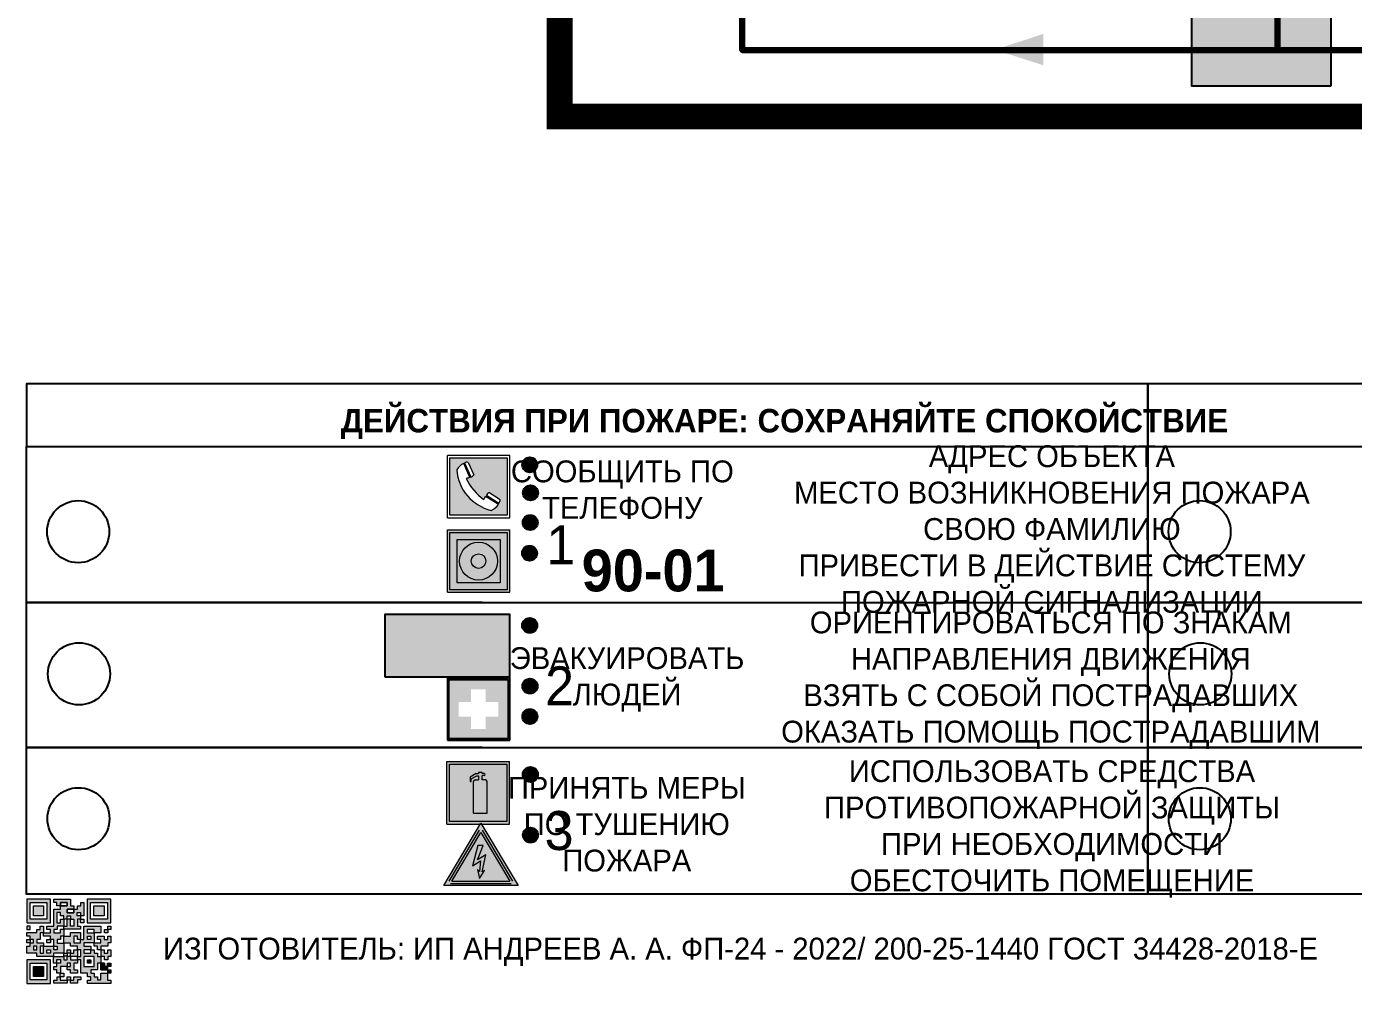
# Model space of a CAD drawing. Header units: millimetres. Extents: x 13810 to 67229, y 12374 to 21950.
# Drawn here: x 17926.9 to 18097.1, y 14560.7 to 14683.4 of the extents above; entities that cross this region are included whole.
import ezdxf

# ---------------------------------------------------------------- set-up
doc = ezdxf.new("R2010")
doc.units = ezdxf.units.MM
doc.layers.add('План_Штампы', color=7, linetype='Continuous')
doc.styles.add('обычный', font='arial.ttf')

# ---------------------------------------------------------------- blocks, each defined once
blk = doc.blocks.new('A$C3E6D3DDE')
at = {"lineweight": 5}
h = blk.add_hatch(color=40, dxfattribs=at)
h.paths.add_polyline_path([(24.1, 1.45), (16.46, -11.35), (31.74, -11.35)])
h.paths.add_polyline_path([(24.09, -0.46), (30.03, -10.41), (18.14, -10.41)], flags=16)
h.paths.add_polyline_path([(24.54, -3.08), (23.41, -6.02), (25.13, -5.01), (24.33, -8.5), (24.82, -8.27), (23.79, -9.86), (23.4, -8.04), (23.8, -8.43), (24.04, -6.29), (22.39, -7.25), (23.44, -3.08)], flags=0)
h = blk.add_hatch(color=256, dxfattribs=at)
h.paths.add_polyline_path([(24.37, 0.03, 0.567511), (23.82, 0.03), (17.59, -10.4, 0.582454), (17.86, -10.88), (30.32, -10.88, 0.582149), (30.6, -10.4)])
h.paths.add_polyline_path([(24.09, -0.46), (18.14, -10.41), (30.03, -10.41)], flags=16)
h.paths.add_polyline_path([(24.54, -3.08), (23.41, -6.02), (25.13, -5.01), (24.33, -8.5), (24.82, -8.27), (23.79, -9.86), (23.4, -8.04), (23.8, -8.43), (24.04, -6.29), (22.39, -7.25), (23.44, -3.08)], flags=0)
h = blk.add_hatch(color=40, dxfattribs=at)
h.paths.add_polyline_path([(24.09, -0.46), (18.14, -10.41), (30.03, -10.41)])
h.paths.add_polyline_path([(24.82, -8.27), (23.79, -9.86), (23.4, -8.04), (23.8, -8.43), (24.04, -6.29), (22.39, -7.25), (23.44, -3.08), (24.54, -3.08), (23.41, -6.02), (25.13, -5.01), (24.33, -8.5)], flags=16)
at = {"color": 40, "lineweight": 5}
for p, q in [((16.46, -11.35), (24.1, 1.45)), ((24.1, 1.45), (31.74, -11.35))]:
    blk.add_line(p, q, dxfattribs=at)
at = {"lineweight": 5}
for p, q in [((17.59, -10.4), (23.82, 0.03)), ((24.37, 0.03), (30.6, -10.4)), ((18.14, -10.41), (24.09, -0.46)), ((24.09, -0.46), (30.03, -10.41)), ((23.44, -3.08), (22.39, -7.25)), ((23.41, -6.02), (24.54, -3.08)), ((25.13, -5.01), (23.41, -6.02)), ((24.54, -3.08), (23.44, -3.08)), ((24.33, -8.5), (25.13, -5.01)), ((22.39, -7.25), (24.04, -6.29)), ((23.8, -8.43), (23.4, -8.04)), ((23.4, -8.04), (23.79, -9.86)), ((24.04, -6.29), (23.8, -8.43)), ((17.86, -10.88), (30.32, -10.88)), ((18.14, -10.41), (30.03, -10.41)), ((23.79, -9.86), (24.82, -8.27)), ((24.82, -8.27), (24.33, -8.5))]:
    blk.add_line(p, q, dxfattribs=at)
at = {"color": 50, "lineweight": 5}
blk.add_line((31.74, -11.35), (16.46, -11.35), dxfattribs=at)
blk = doc.blocks.new('A$C456E1F9C')
at = {"lineweight": 5}
h = blk.add_hatch(color=242, dxfattribs=at)
h.paths.add_polyline_path([(0.51, -1.47), (0.51, -13.26), (12.29, -13.26), (12.29, -1.47)])
h.paths.add_polyline_path([(5.42, -4.95, -0.254479), (4.78, -5.4), (3.52, -2.53, -0.209735), (4.23, -2.4)], flags=16)
h.paths.add_polyline_path([(8.53, -8.6), (10.87, -10.17), (10.54, -10.76), (8.03, -9.13, -0.192251)], flags=16)
h.paths.add_polyline_path([(4.61, -5.49, 0.005518), (3.87, -5.72, 0.128647), (7.49, -10.01, 0.00809), (7.83, -9.33), (10.47, -10.97, -0.16736), (8.99, -12.25, -0.327862), (1.95, -3.95, -0.166952), (3.36, -2.62)], flags=16)
at = {"color": 242, "lineweight": 5}
for p, q in [((0, -13.77), (0, -0.97)), ((12.8, -0.97), (0, -0.97)), ((4.61, -5.49), (3.36, -2.62)), ((3.52, -2.53), (4.78, -5.4)), ((4.23, -2.4), (5.42, -4.95)), ((12.8, -13.77), (12.8, -0.97)), ((7.83, -9.33), (10.47, -10.97)), ((8.03, -9.13), (10.54, -10.76)), ((10.81, -10.12), (8.53, -8.6)), ((10.54, -10.76), (10.8, -10.3)), ((10.8, -10.3), (10.81, -10.12)), ((0, -13.77), (12.8, -13.77))]:
    blk.add_line(p, q, dxfattribs=at)
blk.add_lwpolyline([(0.51, -1.47), (12.29, -1.47), (12.29, -13.26), (0.51, -13.26)], close=True, dxfattribs=at)
for centre, radius, start, end in [((4.59, -5.34), 2.99, 114.2845, 152.1974), ((4.02, -3.27), 0.891, 76.3284, 123.7092), ((11.12, -3.31), 9.19, 183.9915, 256.6009), ((4.68, -4.59), 0.824, 276.9621, 334.0723), ((14.98, -39.1), 35.17, 107.1487, 108.4135), ((13.86, -0.94), 11.08, 205.5536, 234.8762), ((-13.31, 0.8), 23.44, 332.5487, 334.4027), ((8.94, -9.5), 0.989, 114.4092, 157.9388), ((7.87, -9.46), 3, 291.9291, 329.9329)]:
    blk.add_arc(centre, radius, start, end, dxfattribs=at)
blk = doc.blocks.new('A$C54414219')
at = {"true_color": 0xffffff}
h = blk.add_hatch(color=7, dxfattribs=at)
h.paths.add_polyline_path([(2.39, -9.45), (2.39, -18.3), (11.23, -18.3), (11.23, -9.45)], flags=0)
h.paths.add_polyline_path([(10.71, -13.87, -1), (2.92, -13.87, -1)], flags=0)
h.paths.add_polyline_path([(8.3, -13.87, -1), (5.33, -13.87, -1)], flags=0)
h.paths.add_polyline_path([(0.41, -7.47), (0.41, -20.27), (13.21, -20.27), (13.21, -7.47)])
h.paths.add_polyline_path([(0.92, -19.77), (12.71, -19.77), (12.71, -7.98), (0.92, -7.98)], flags=16)
h.paths.add_polyline_path([(11.23, -9.45), (11.23, -18.3), (2.39, -18.3), (2.39, -9.45)], flags=0)
at = {"lineweight": 5}
h = blk.add_hatch(color=242, dxfattribs=at)
h.paths.add_polyline_path([(12.71, -7.98), (0.92, -7.98), (0.92, -19.77), (12.71, -19.77)])
h.paths.add_polyline_path([(11.23, -18.3), (2.39, -18.3), (2.39, -9.45), (11.23, -9.45)], flags=16)
h.paths.add_polyline_path([(10.71, -13.87, -1), (2.92, -13.87, -1)], flags=0)
h.paths.add_polyline_path([(8.3, -13.87, -1), (5.33, -13.87, -1)], flags=0)
at = {"true_color": 0xffffff}
h = blk.add_hatch(color=7, dxfattribs=at)
h.paths.add_polyline_path([(2.39, -9.45), (2.39, -18.3), (11.23, -18.3), (11.23, -9.45)])
h.paths.add_polyline_path([(10.71, -13.87, -1), (2.92, -13.87, -1)], flags=16)
h.paths.add_polyline_path([(8.3, -13.87, -1), (5.33, -13.87, -1)], flags=0)
at = {"lineweight": 5}
h = blk.add_hatch(color=242, dxfattribs=at)
h.paths.add_polyline_path([(2.92, -13.87, 1), (10.71, -13.87, 1)])
h.paths.add_polyline_path([(8.3, -13.87, -1), (5.33, -13.87, -1)], flags=16)
at = {"color": 242, "lineweight": 5}
for p, q in [((0.41, -20.27), (0.41, -7.47)), ((0.41, -7.47), (13.21, -7.47)), ((0.41, -7.47), (13.21, -7.47)), ((13.21, -20.27), (13.21, -7.47)), ((0.41, -20.27), (13.21, -20.27))]:
    blk.add_line(p, q, dxfattribs=at)
for points in [[(0.92, -7.98), (12.71, -7.98), (12.71, -19.77), (0.92, -19.77)], [(2.39, -9.45), (11.23, -9.45), (11.23, -18.3), (2.39, -18.3)]]:
    blk.add_lwpolyline(points, close=True, dxfattribs=at)
for radius in [3.89, 1.49]:
    blk.add_circle((6.81, -13.87), radius, dxfattribs=at)
blk = doc.blocks.new('A$C32E8229D')
at = {"true_color": 0xffffff}
blk.add_hatch(color=7, dxfattribs=at).paths.add_polyline_path([(0, 0), (0, -8), (16, -8), (16, 0)])
h = blk.add_hatch(color=126)
h.paths.add_polyline_path([(0.2, -0.2), (15.8, -0.2), (15.8, -7.8), (0.2, -7.8)])
h.paths.add_polyline_path([(13.49, -2.05), (12.08, -2.05), (11.37, -2.63, 0.162397), (11.29, -2.84), (11.29, -3.63), (10.35, -3.63), (10.35, -4.05), (11.68, -4.05), (11.68, -3.48), (12.26, -4.28), (11.29, -5.1), (11.29, -6.78), (11.85, -6.78), (11.85, -5.44), (12.8, -4.64), (12.8, -5.94), (14.46, -5.94), (14.46, -5.39), (13.45, -5.39), (13.45, -3.97), (12.46, -2.59), (13.15, -2.59), (13.69, -3.34), (14.18, -3)], flags=16)
h.paths.add_polyline_path([(10.74, -1.82, 1), (11.8, -1.82, 1)], flags=16)
h.paths.add_polyline_path([(9.39, -3.59), (5.99, -3.59), (6.56, -3.03), (5.91, -3.03), (5.1, -3.83), (5.91, -4.64), (6.56, -4.64), (5.99, -4.09), (9.39, -4.09)], flags=16)
h.paths.add_polyline_path([(4.29, -1.08), (1.72, -1.08), (1.72, -6.6), (4.29, -6.6)], flags=16)
at = {"color": 126}
blk.add_lwpolyline([(16, -8), (0, -8), (0, 0), (16, 0)], close=True, dxfattribs=at)
blk = doc.blocks.new('A$C18900ED3')
h = blk.add_hatch(color=126)
h.paths.add_polyline_path([(-0.18, -0.18), (-7.02, -0.18), (-7.02, -7.02), (-0.18, -7.02)])
h.paths.add_polyline_path([(-5.89, -4.46), (-5.89, -2.77), (-4.46, -2.77), (-4.46, -1.31), (-2.77, -1.31), (-2.77, -2.77), (-1.33, -2.77), (-1.33, -4.46), (-2.77, -4.46), (-2.77, -5.89), (-4.46, -5.89), (-4.46, -4.46)], flags=16)
at = {"color": 126}
for p, q in [((-7.2, 0), (-7.2, -7.2)), ((0, 0), (-7.2, 0)), ((0, -7.2), (0, 0)), ((-7.02, -7.02), (-7.02, -0.18)), ((-7.02, -0.18), (-0.18, -0.18)), ((-0.18, -0.18), (-0.18, -7.02)), ((-7.2, -7.2), (0, -7.2)), ((-0.18, -7.02), (-7.02, -7.02))]:
    blk.add_line(p, q, dxfattribs=at)
blk = doc.blocks.new('A$C3AD82952')
at = {"true_color": 0xf5f5ff}
h = blk.add_hatch(color=7, dxfattribs=at)
h.dxf.hatch_style = 1
h.paths.add_polyline_path([(8.21, 8.73, 0.414214), (7.89, 9.05), (7.22, 9.05), (7.22, 9.92), (7.59, 9.92, 1), (7.57, 10.36), (7.22, 10.36), (7.22, 10.6), (6.43, 10.6), (6.43, 10.36), (6.01, 10.36), (4.74, 9.59), (4.74, 8.69), (4.98, 8.73), (4.98, 9.26), (6.12, 9.91), (6.43, 9.91), (6.43, 9.05), (5.76, 9.05, 0.414214), (5.44, 8.73), (5.44, 2.2), (8.21, 2.2)], flags=0)
h.paths.add_polyline_path([(12.8, 12.8), (0, 12.8), (0, 0), (12.8, 0)])
h.paths.add_polyline_path([(0.51, 12.29), (12.29, 12.29), (12.29, 0.51), (0.51, 0.51)], flags=16)
h.paths.add_polyline_path([(4.74, 9.59), (6.01, 10.36), (6.43, 10.36), (6.43, 10.6), (7.22, 10.6), (7.22, 10.36), (7.59, 10.36, -0.94586), (7.59, 9.92), (7.22, 9.92), (7.22, 9.05), (7.89, 9.05, -0.414214), (8.21, 8.73), (8.21, 2.2), (5.44, 2.2), (5.44, 8.73, -0.414214), (5.76, 9.05), (6.43, 9.05), (6.43, 9.91), (6.12, 9.91), (4.98, 9.26), (4.98, 8.73), (4.74, 8.69)], flags=0)
h = blk.add_hatch(color=242)
h.dxf.hatch_style = 1
h.paths.add_polyline_path([(12.29, 12.29), (0.51, 12.29), (0.51, 0.51), (12.29, 0.51)])
h.paths.add_polyline_path([(4.74, 8.69), (4.74, 9.59), (6.01, 10.36), (6.43, 10.36), (6.43, 10.6), (7.22, 10.6), (7.22, 10.36), (7.59, 10.36, -0.94586), (7.59, 9.92), (7.22, 9.92), (7.22, 9.05), (7.89, 9.05, -0.414214), (8.21, 8.73), (8.21, 2.2), (5.44, 2.2), (5.44, 8.73, -0.414214), (5.76, 9.05), (6.43, 9.05), (6.43, 9.91), (6.12, 9.91), (4.98, 9.26), (4.98, 8.73)], flags=16)
h = blk.add_hatch(color=7, dxfattribs=at)
h.dxf.hatch_style = 1
h.paths.add_polyline_path([(8.21, 8.73, 0.414214), (7.89, 9.05), (7.22, 9.05), (7.22, 9.92), (7.59, 9.92, 1), (7.57, 10.36), (7.22, 10.36), (7.22, 10.6), (6.43, 10.6), (6.43, 10.36), (6.01, 10.36), (4.74, 9.59), (4.74, 8.69), (4.98, 8.73), (4.98, 9.26), (6.12, 9.91), (6.43, 9.91), (6.43, 9.05), (5.76, 9.05, 0.414214), (5.44, 8.73), (5.44, 2.2), (8.21, 2.2)])
at = {"color": 242, "lineweight": 5}
for p, q in [((0, 0), (0, 12.8)), ((0, 12.8), (12.8, 12.8)), ((12.8, 0), (12.8, 12.8)), ((6.01, 10.36), (4.74, 9.59)), ((4.74, 9.59), (4.74, 8.69)), ((4.74, 8.69), (4.98, 8.73)), ((4.98, 9.26), (6.12, 9.91)), ((4.98, 8.73), (4.98, 9.26)), ((5.44, 2.2), (5.44, 8.73)), ((5.76, 9.05), (6.43, 9.05)), ((6.01, 10.36), (6.43, 10.36)), ((6.12, 9.91), (6.43, 9.91)), ((7.22, 10.6), (6.43, 10.6)), ((6.43, 10.6), (6.43, 10.36)), ((6.43, 9.91), (6.43, 9.05)), ((7.22, 10.36), (7.22, 10.6)), ((7.59, 10.36), (7.22, 10.36)), ((7.22, 9.05), (7.22, 9.92)), ((7.59, 9.92), (7.22, 9.92)), ((7.89, 9.05), (7.22, 9.05)), ((8.21, 2.2), (8.21, 8.73)), ((0, 0), (12.8, 0)), ((5.44, 2.2), (8.21, 2.2))]:
    blk.add_line(p, q, dxfattribs=at)
blk.add_lwpolyline([(0.51, 12.29), (12.29, 12.29), (12.29, 0.51), (0.51, 0.51)], close=True, dxfattribs=at)
for centre, radius, start, end in [((5.76, 8.73), 0.32, 90, 180), ((7.58, 10.14), 0.223, 273.1875, 86.8125), ((7.89, 8.73), 0.32, 0, 90)]:
    blk.add_arc(centre, radius, start, end, dxfattribs=at)
blk = doc.blocks.new('QR')
at = {"lineweight": 0}
h = blk.add_hatch(color=256, dxfattribs=at)
h.dxf.hatch_style = 1
h.paths.add_polyline_path([(9241.16, 2687.38), (9242.01, 2687.38), (9242.01, 2687.83), (9241.59, 2687.83), (9241.59, 2688.68), (9239.45, 2688.68), (9239.45, 2688.25), (9239.86, 2688.25), (9239.86, 2687.83), (9240.29, 2687.83), (9240.29, 2688.25), (9241.16, 2688.25), (9241.16, 2687.83), (9240.29, 2687.83), (9240.29, 2687.38), (9239.45, 2687.38), (9239.45, 2685.22), (9238.57, 2685.22), (9238.57, 2684.8), (9239.02, 2684.8), (9239.02, 2684.37), (9238.13, 2684.37), (9238.13, 2683.92), (9239.02, 2683.92), (9239.02, 2683.5), (9239.44, 2683.5), (9239.44, 2682.64), (9239.87, 2682.64), (9239.87, 2682.18), (9239.44, 2682.18), (9239.44, 2682.64), (9238.13, 2682.64), (9238.13, 2681.76), (9237.71, 2681.76), (9237.71, 2682.64), (9238.13, 2682.64), (9238.13, 2683.07), (9237.27, 2683.07), (9237.27, 2683.51), (9237.71, 2683.51), (9237.71, 2684.37), (9238.13, 2684.37), (9238.13, 2685.22), (9237.71, 2685.22), (9237.71, 2684.8), (9237.28, 2684.8), (9237.28, 2684.38), (9235.98, 2684.38), (9235.98, 2683.92), (9236.4, 2683.92), (9236.4, 2683.49), (9236.84, 2683.49), (9236.84, 2683.07), (9236.4, 2683.07), (9236.4, 2682.64), (9235.98, 2682.64), (9235.98, 2681.76), (9237.29, 2681.76), (9237.29, 2681.33), (9239.43, 2681.33), (9239.43, 2681.76), (9240.74, 2681.76), (9240.74, 2683.05), (9239.87, 2683.05), (9239.87, 2683.5), (9240.29, 2683.5), (9240.29, 2683.91), (9240.74, 2683.91), (9240.74, 2684.81), (9240.29, 2684.81), (9240.29, 2684.79), (9240.29, 2684.37), (9239.45, 2684.37), (9239.45, 2684.8), (9239.87, 2684.8), (9239.87, 2685.21), (9240.74, 2685.21), (9240.74, 2686.1), (9240.29, 2686.1), (9240.29, 2685.64), (9239.86, 2685.64), (9239.86, 2686.95), (9240.29, 2686.95), (9240.29, 2686.52), (9240.74, 2686.52), (9240.74, 2686.1), (9241.16, 2686.1), (9241.16, 2686.53), (9241.59, 2686.53), (9241.59, 2686.1), (9242.02, 2686.1), (9242.02, 2685.21), (9241.59, 2685.21), (9241.59, 2686.1), (9241.16, 2686.1), (9241.16, 2685.21), (9240.74, 2685.21), (9240.74, 2684.81), (9242.89, 2684.81), (9242.89, 2685.22), (9242.47, 2685.22), (9242.47, 2686.11), (9242.89, 2686.11), (9242.89, 2686.52), (9242.46, 2686.52), (9242.46, 2686.95), (9242.89, 2686.95), (9242.89, 2686.52), (9243.32, 2686.52), (9243.32, 2688.26), (9242.9, 2688.26), (9242.9, 2687.83), (9242.47, 2687.83), (9242.47, 2687.38), (9242.01, 2687.38), (9242.01, 2686.94), (9241.16, 2686.94)])
h.paths.add_polyline_path([(9239.02, 2682.18), (9239.02, 2681.76), (9238.54, 2681.76), (9238.54, 2682.18)], flags=16)
h.paths.add_polyline_path([(9237.27, 2682.65), (9237.27, 2682.19), (9236.83, 2682.19), (9236.83, 2682.65)], flags=16)
h = blk.add_hatch(color=256, dxfattribs=at)
h.dxf.hatch_style = 1
h.paths.add_polyline_path([(9238.15, 2687.83), (9236.83, 2687.83), (9236.83, 2686.52), (9238.15, 2686.52)], flags=0)
h.paths.add_polyline_path([(9239.01, 2685.65), (9239.01, 2688.68), (9235.98, 2688.68), (9235.98, 2685.65)])
h.paths.add_polyline_path([(9236.41, 2686.1), (9236.41, 2688.26), (9238.56, 2688.26), (9238.56, 2686.1)], flags=16)
h.paths.add_polyline_path([(9236.83, 2686.52), (9236.83, 2687.83), (9238.15, 2687.83), (9238.15, 2686.52)], flags=0)
h = blk.add_hatch(color=256, dxfattribs=at)
h.dxf.hatch_style = 1
h.paths.add_polyline_path([(9238.15, 2686.52), (9238.15, 2687.83), (9236.83, 2687.83), (9236.83, 2686.52)])
h.paths.add_polyline_path([(9245.91, 2686.52), (9245.91, 2687.83), (9244.59, 2687.83), (9244.59, 2686.52)], flags=0)
h.paths.add_polyline_path([(9246.77, 2685.65), (9246.77, 2688.68), (9243.74, 2688.68), (9243.74, 2685.65)])
h.paths.add_polyline_path([(9244.17, 2686.1), (9244.17, 2688.26), (9246.32, 2688.26), (9246.32, 2686.1)], flags=16)
h.paths.add_polyline_path([(9244.59, 2686.52), (9244.59, 2687.83), (9245.91, 2687.83), (9245.91, 2686.52)], flags=0)
h = blk.add_hatch(color=256, dxfattribs=at)
h.dxf.hatch_style = 1
h.paths.add_polyline_path([(9240.75, 2681.76), (9240.75, 2681.35), (9241.17, 2681.35), (9241.17, 2681.76)])
h.paths.add_polyline_path([(9241.6, 2682.18), (9241.17, 2682.18), (9241.17, 2681.76), (9241.6, 2681.76)])
h.paths.add_polyline_path([(9242.47, 2681.34), (9242.47, 2682.19), (9242.02, 2682.19), (9242.02, 2681.76), (9241.6, 2681.76), (9241.6, 2681.34)])
h.paths.add_polyline_path([(9239.87, 2678.3), (9239.44, 2678.3), (9239.44, 2677.89), (9241.17, 2677.89), (9241.17, 2678.3), (9240.28, 2678.3), (9240.28, 2678.73), (9239.87, 2678.73)])
h.paths.add_polyline_path([(9240.75, 2678.73), (9240.75, 2679.19), (9240.28, 2679.19), (9240.28, 2678.73)])
h.paths.add_polyline_path([(9241.6, 2678.73), (9241.17, 2678.73), (9241.17, 2678.3), (9241.6, 2678.3)])
h.paths.add_polyline_path([(9242.02, 2678.3), (9241.6, 2678.3), (9241.6, 2677.89), (9242.48, 2677.89), (9242.48, 2678.31), (9242.9, 2678.31), (9242.9, 2678.73), (9242.02, 2678.73)])
h.paths.add_polyline_path([(9246.36, 2684.37), (9246.36, 2684.79), (9245.93, 2684.79), (9245.93, 2684.37)])
h.paths.add_polyline_path([(9246.78, 2685.2), (9246.36, 2685.2), (9246.36, 2684.79), (9246.78, 2684.79)])
h.paths.add_polyline_path([(9245.91, 2687.83), (9244.59, 2687.83), (9244.59, 2686.52), (9245.91, 2686.52)])
h = blk.add_hatch(color=256, dxfattribs=at)
h.dxf.hatch_style = 1
h.paths.add_polyline_path([(9243.32, 2686.11), (9242.89, 2686.11), (9242.89, 2685.64), (9243.32, 2685.64)])
h.paths.add_polyline_path([(9239.02, 2683.07), (9239.02, 2683.5), (9238.56, 2683.5), (9238.56, 2683.07)])
h.paths.add_polyline_path([(9236.4, 2684.8), (9236.4, 2685.22), (9235.98, 2685.22), (9235.98, 2684.8)])
h.paths.add_polyline_path([(9236.4, 2683.07), (9236.4, 2683.49), (9235.98, 2683.49), (9235.98, 2683.07)])
h = blk.add_hatch(color=256, dxfattribs=at)
h.dxf.hatch_style = 1
h.paths.add_polyline_path([(9243.32, 2682.64), (9243.32, 2683.07), (9244.62, 2683.07), (9244.62, 2684.37), (9243.74, 2684.37), (9243.74, 2684.8), (9244.62, 2684.8), (9244.62, 2684.37), (9245.48, 2684.37), (9245.48, 2685.22), (9243.32, 2685.22), (9243.32, 2683.5), (9242.89, 2683.5), (9242.89, 2683.06), (9242.01, 2683.06), (9242.01, 2683.91), (9242.47, 2683.91), (9242.47, 2683.5), (9242.89, 2683.5), (9242.89, 2684.38), (9241.59, 2684.38), (9241.59, 2683.91), (9240.74, 2683.91), (9240.74, 2683.05), (9241.59, 2683.05), (9241.59, 2682.64), (9242.47, 2682.64), (9242.47, 2682.19), (9242.91, 2682.19), (9242.91, 2681.34), (9242.48, 2681.34), (9242.48, 2680.91), (9242.91, 2680.91), (9242.91, 2679.17), (9243.75, 2679.17), (9243.75, 2678.73), (9244.2, 2678.73), (9244.2, 2678.3), (9243.75, 2678.3), (9243.75, 2677.88), (9246.78, 2677.88), (9246.78, 2678.3), (9246.35, 2678.3), (9246.35, 2679.19), (9245.48, 2679.19), (9245.48, 2678.31), (9245.05, 2678.31), (9245.05, 2678.73), (9244.62, 2678.73), (9244.62, 2679.19), (9244.2, 2679.19), (9244.2, 2679.61), (9245.05, 2679.61), (9245.05, 2680.46), (9245.48, 2680.46), (9245.48, 2681.34), (9245.04, 2681.34), (9245.04, 2681.76), (9244.63, 2681.76), (9244.63, 2682.19), (9244.21, 2682.19), (9244.21, 2681.76), (9243.32, 2681.76), (9243.32, 2682.19), (9244.21, 2682.19), (9244.21, 2682.64)])
h.paths.add_polyline_path([(9243.75, 2683.49), (9243.75, 2683.92), (9244.21, 2683.92), (9244.21, 2683.49)], flags=16)
h.paths.add_polyline_path([(9243.32, 2681.34), (9244.63, 2681.34), (9244.63, 2680.04), (9243.32, 2680.04)], flags=16)
h.paths.add_polyline_path([(9243.76, 2680.89), (9244.18, 2680.89), (9244.18, 2680.48), (9243.76, 2680.48)], flags=0)
h = blk.add_hatch(color=256, dxfattribs=at)
h.dxf.hatch_style = 1
h.paths.add_polyline_path([(9246.36, 2683.07), (9246.78, 2683.07), (9246.78, 2683.92), (9246.36, 2683.92), (9246.36, 2683.49), (9245.92, 2683.49), (9245.92, 2683.92), (9245.06, 2683.92), (9245.06, 2683.49), (9245.48, 2683.49), (9245.48, 2683.07), (9244.62, 2683.07), (9244.62, 2682.65), (9245.05, 2682.65), (9245.05, 2682.18), (9245.48, 2682.18), (9245.48, 2682.65), (9246.36, 2682.65)])
h.paths.add_polyline_path([(9246.78, 2682.18), (9246.36, 2682.18), (9246.36, 2681.75), (9245.92, 2681.75), (9245.92, 2682.18), (9245.48, 2682.18), (9245.48, 2681.34), (9245.48, 2681.34), (9245.94, 2681.34), (9245.94, 2680.91), (9246.36, 2680.91), (9246.36, 2681.34), (9246.78, 2681.34)])
h = blk.add_hatch(color=256, dxfattribs=at)
h.dxf.hatch_style = 1
h.paths.add_polyline_path([(9242.02, 2680.46), (9242.48, 2680.46), (9242.48, 2680.91), (9241.58, 2680.91), (9241.58, 2681.35), (9241.17, 2681.35), (9241.17, 2680.91), (9240.75, 2680.91), (9240.75, 2681.33), (9239.43, 2681.33), (9239.43, 2680.46), (9239.86, 2680.46), (9239.86, 2680.92), (9240.3, 2680.92), (9240.3, 2680.46), (9239.86, 2680.46), (9239.86, 2680.04), (9239.44, 2680.04), (9239.44, 2679.62), (9239.86, 2679.62), (9239.86, 2679.19), (9240.29, 2679.19), (9240.29, 2680.03), (9241.18, 2680.03), (9241.18, 2680.47), (9241.6, 2680.47), (9241.6, 2680.03), (9241.18, 2680.03), (9241.18, 2679.61), (9241.6, 2679.61), (9241.6, 2679.19), (9242.47, 2679.19), (9242.47, 2679.6), (9242.02, 2679.6)])
h = blk.add_hatch(color=256, dxfattribs=at)
h.dxf.hatch_style = 1
h.paths.add_polyline_path([(9235.98, 2680.9), (9235.98, 2677.86), (9239.02, 2677.86), (9239.02, 2680.9)])
h.paths.add_polyline_path([(9238.57, 2680.48), (9238.57, 2678.32), (9236.41, 2678.32), (9236.41, 2680.48)], flags=16)
h.paths.add_polyline_path([(9238.15, 2680.05), (9238.15, 2678.74), (9236.83, 2678.74), (9236.83, 2680.05)], flags=0)
h = blk.add_hatch(color=256, dxfattribs=at)
h.dxf.hatch_style = 1
h.paths.add_polyline_path([(9238.15, 2680.05), (9236.83, 2680.05), (9236.83, 2678.74), (9238.15, 2678.74)])
h = blk.add_hatch(color=256, dxfattribs=at)
h.dxf.hatch_style = 1
h.paths.add_polyline_path([(9244.18, 2680.48), (9244.18, 2680.89), (9243.76, 2680.89), (9243.76, 2680.48)])
h = blk.add_hatch(color=256, dxfattribs=at)
h.dxf.hatch_style = 1
h.paths.add_polyline_path([(9245.93, 2680.04), (9245.93, 2680.46), (9245.48, 2680.46), (9245.48, 2679.62), (9246.35, 2679.62), (9246.35, 2680.04)])
h.paths.add_polyline_path([(9246.78, 2680.04), (9246.78, 2680.46), (9246.35, 2680.46), (9246.35, 2680.04)])
h.paths.add_polyline_path([(9246.78, 2679.18), (9246.78, 2679.62), (9246.35, 2679.62), (9246.35, 2679.18)])
for points in [[(9237.71, 2685.22), (9238.13, 2685.22), (9238.13, 2684.37), (9237.71, 2684.37), (9237.71, 2683.51), (9237.27, 2683.51), (9237.27, 2683.07), (9238.13, 2683.07), (9238.13, 2682.64), (9237.71, 2682.64), (9237.71, 2681.76), (9238.13, 2681.76), (9238.13, 2682.64), (9239.44, 2682.64), (9239.44, 2683.5), (9239.02, 2683.5), (9239.02, 2683.07), (9238.56, 2683.07), (9238.56, 2683.5), (9239.02, 2683.5), (9239.02, 2683.92), (9238.13, 2683.92), (9238.13, 2684.37), (9239.02, 2684.37), (9239.02, 2684.8), (9238.57, 2684.8), (9238.57, 2685.22), (9239.45, 2685.22), (9239.45, 2687.38), (9240.29, 2687.38), (9240.29, 2687.83), (9239.86, 2687.83), (9239.86, 2688.25), (9239.45, 2688.25), (9239.45, 2688.68), (9241.59, 2688.68), (9241.59, 2687.83), (9242.01, 2687.83), (9242.01, 2687.38), (9242.47, 2687.38), (9242.47, 2687.83), (9242.9, 2687.83), (9242.9, 2688.26), (9243.32, 2688.26), (9243.32, 2686.52), (9242.89, 2686.52), (9242.89, 2686.11), (9243.32, 2686.11), (9243.32, 2685.64), (9242.89, 2685.64), (9242.89, 2686.11), (9242.47, 2686.11), (9242.47, 2685.22), (9242.89, 2685.22), (9242.89, 2684.81), (9240.74, 2684.81), (9240.74, 2683.91), (9241.59, 2683.91), (9241.59, 2684.38), (9242.89, 2684.38), (9242.89, 2683.5), (9242.47, 2683.5), (9242.47, 2683.91), (9242.01, 2683.91), (9242.01, 2683.06), (9242.89, 2683.06), (9242.89, 2683.5), (9243.32, 2683.5), (9243.32, 2685.22), (9245.48, 2685.22), (9245.48, 2684.37), (9244.62, 2684.37), (9244.62, 2683.07), (9245.48, 2683.07), (9245.48, 2683.49), (9245.06, 2683.49), (9245.06, 2683.92), (9245.92, 2683.92), (9245.92, 2683.49), (9246.36, 2683.49), (9246.36, 2683.92), (9246.78, 2683.92), (9246.78, 2683.07), (9246.36, 2683.07), (9246.36, 2682.65), (9245.48, 2682.65), (9245.48, 2682.18), (9245.92, 2682.18), (9245.92, 2681.75), (9246.36, 2681.75), (9246.36, 2682.18), (9246.78, 2682.18), (9246.78, 2681.34), (9246.36, 2681.34), (9246.36, 2680.91), (9245.94, 2680.91), (9245.94, 2681.34), (9245.48, 2681.34), (9245.48, 2680.46), (9245.93, 2680.46), (9245.93, 2680.04), (9246.35, 2680.04), (9246.35, 2680.46), (9246.78, 2680.46), (9246.78, 2680.04), (9246.78, 2680.04), (9246.35, 2680.04), (9246.35, 2679.62), (9246.78, 2679.62), (9246.78, 2679.18), (9246.35, 2679.18), (9246.35, 2678.3), (9246.78, 2678.3), (9246.78, 2677.88), (9243.75, 2677.88), (9243.75, 2678.3), (9244.2, 2678.3), (9244.2, 2678.73), (9243.75, 2678.73), (9243.75, 2679.17), (9242.91, 2679.17), (9242.91, 2680.91), (9242.48, 2680.91), (9242.48, 2680.46), (9242.02, 2680.46), (9242.02, 2679.6), (9242.47, 2679.6), (9242.47, 2679.19), (9241.6, 2679.19), (9241.6, 2679.61), (9241.18, 2679.61), (9241.18, 2680.03), (9240.29, 2680.03), (9240.29, 2679.19), (9240.75, 2679.19), (9240.75, 2678.73), (9240.28, 2678.73), (9240.28, 2678.3), (9241.17, 2678.3), (9241.17, 2678.73), (9241.6, 2678.73), (9241.6, 2678.3), (9242.02, 2678.3), (9242.02, 2678.73), (9242.9, 2678.73), (9242.9, 2678.31), (9242.48, 2678.31), (9242.48, 2677.89), (9241.6, 2677.89), (9241.6, 2678.3), (9241.17, 2678.3), (9241.17, 2677.89), (9239.44, 2677.89), (9239.44, 2678.3), (9239.87, 2678.3), (9239.87, 2678.73), (9240.28, 2678.73), (9240.28, 2679.19), (9240.29, 2679.19), (9239.86, 2679.19), (9239.86, 2679.62), (9239.44, 2679.62), (9239.44, 2680.04), (9239.86, 2680.04), (9239.86, 2680.46), (9239.43, 2680.46), (9239.43, 2681.33), (9237.29, 2681.33), (9237.29, 2681.76), (9235.98, 2681.76), (9235.98, 2682.64), (9236.4, 2682.64), (9236.4, 2683.07), (9235.98, 2683.07), (9235.98, 2683.49), (9236.4, 2683.49), (9236.4, 2683.92), (9235.98, 2683.92), (9235.98, 2684.38), (9237.28, 2684.38), (9237.28, 2684.8), (9237.71, 2684.8), (9237.71, 2685.22), (9237.92, 2685.22)], [(9240.74, 2686.1), (9240.74, 2686.52), (9240.29, 2686.52), (9240.29, 2686.95), (9239.86, 2686.95), (9239.86, 2685.64), (9240.29, 2685.64), (9240.29, 2686.1), (9240.74, 2686.1), (9240.74, 2686.52)], [(9240.74, 2685.21), (9239.87, 2685.21), (9239.87, 2684.8), (9239.45, 2684.8), (9239.45, 2684.37), (9240.29, 2684.37), (9240.29, 2684.79), (9240.29, 2684.81), (9240.74, 2684.81), (9240.74, 2685.21), (9239.87, 2685.21)], [(9244.62, 2684.37), (9244.62, 2684.8), (9243.74, 2684.8), (9243.74, 2684.37), (9244.62, 2684.37)], [(9240.74, 2683.05), (9240.74, 2681.76), (9239.43, 2681.76), (9239.43, 2681.33), (9240.75, 2681.33), (9240.75, 2681.35), (9240.75, 2680.91), (9241.17, 2680.91), (9241.17, 2681.35), (9241.58, 2681.35), (9241.58, 2680.91), (9242.48, 2680.91), (9242.48, 2681.34), (9242.91, 2681.34), (9242.91, 2682.19), (9242.47, 2682.19), (9242.47, 2682.64), (9241.59, 2682.64), (9241.59, 2683.05), (9240.74, 2683.05)], [(9240.74, 2683.91), (9240.29, 2683.91), (9240.29, 2683.5), (9239.87, 2683.5), (9239.87, 2683.05), (9240.74, 2683.05), (9240.74, 2683.91)], [(9244.62, 2683.07), (9243.32, 2683.07), (9243.32, 2682.64), (9244.21, 2682.64), (9244.21, 2682.19), (9243.32, 2682.19), (9243.32, 2681.76), (9244.21, 2681.76), (9244.21, 2682.19), (9244.63, 2682.19), (9244.63, 2681.76), (9245.04, 2681.76), (9245.04, 2681.34), (9245.48, 2681.34)], [(9245.48, 2682.18), (9245.05, 2682.18), (9245.05, 2682.65), (9244.62, 2682.65), (9244.62, 2683.07)], [(9241.6, 2681.76), (9242.02, 2681.76), (9242.02, 2682.19), (9242.47, 2682.19), (9242.47, 2681.34), (9241.6, 2681.34), (9241.6, 2681.76)], [(9245.48, 2682.18), (9245.48, 2681.34)], [(9239.86, 2680.46), (9239.86, 2680.92), (9240.3, 2680.92), (9240.3, 2680.46), (9239.86, 2680.46)], [(9245.48, 2680.46), (9245.05, 2680.46), (9245.05, 2679.61), (9244.2, 2679.61), (9244.2, 2679.19), (9244.62, 2679.19), (9244.62, 2678.73), (9245.05, 2678.73), (9245.05, 2678.31), (9245.48, 2678.31), (9245.48, 2679.19), (9246.35, 2679.19), (9246.35, 2679.07)], [(9246.35, 2679.62), (9245.48, 2679.62), (9245.48, 2680.46)], [(9245.48, 2680.46), (9245.48, 2679.62), (9246.35, 2679.62), (9246.35, 2680.04), (9245.93, 2680.04), (9245.93, 2680.46), (9245.48, 2680.46), (9245.48, 2679.62)], [(9246.35, 2679.62), (9246.35, 2679.18)]]:
    blk.add_lwpolyline(points, dxfattribs=at)
for points in [[(9235.98, 2685.65), (9239.01, 2685.65), (9239.01, 2688.68), (9235.98, 2688.68)], [(9236.41, 2688.26), (9238.56, 2688.26), (9238.56, 2686.1), (9236.41, 2686.1)], [(9240.29, 2687.83), (9241.16, 2687.83), (9241.16, 2688.25), (9240.29, 2688.25)], [(9240.29, 2688.25), (9241.16, 2688.25), (9241.16, 2687.83), (9240.29, 2687.83)], [(9243.74, 2685.65), (9246.77, 2685.65), (9246.77, 2688.68), (9243.74, 2688.68)], [(9244.17, 2688.26), (9246.32, 2688.26), (9246.32, 2686.1), (9244.17, 2686.1)], [(9236.83, 2687.83), (9238.15, 2687.83), (9238.15, 2686.52), (9236.83, 2686.52)], [(9242.01, 2687.38), (9241.16, 2687.38), (9241.16, 2686.94), (9242.01, 2686.94)], [(9241.16, 2687.38), (9242.01, 2687.38), (9242.01, 2686.94), (9241.16, 2686.94)], [(9241.16, 2686.53), (9241.59, 2686.53), (9241.59, 2686.1), (9241.16, 2686.1)], [(9242.89, 2686.52), (9242.46, 2686.52), (9242.46, 2686.95), (9242.89, 2686.95)], [(9244.59, 2687.83), (9245.91, 2687.83), (9245.91, 2686.52), (9244.59, 2686.52)], [(9235.98, 2684.8), (9236.4, 2684.8), (9236.4, 2685.22), (9235.98, 2685.22)], [(9241.16, 2686.1), (9240.74, 2686.1), (9240.74, 2685.21), (9241.16, 2685.21)], [(9241.59, 2686.1), (9242.02, 2686.1), (9242.02, 2685.21), (9241.59, 2685.21)], [(9245.93, 2684.79), (9246.36, 2684.79), (9246.36, 2684.37), (9245.93, 2684.37)], [(9246.36, 2685.2), (9246.78, 2685.2), (9246.78, 2684.79), (9246.36, 2684.79)], [(9236.4, 2683.07), (9236.84, 2683.07), (9236.84, 2683.49), (9236.4, 2683.49)], [(9243.75, 2683.92), (9244.21, 2683.92), (9244.21, 2683.49), (9243.75, 2683.49)], [(9236.83, 2682.19), (9237.27, 2682.19), (9237.27, 2682.65), (9236.83, 2682.65)], [(9238.54, 2682.18), (9239.02, 2682.18), (9239.02, 2681.76), (9238.54, 2681.76)], [(9239.44, 2682.64), (9239.87, 2682.64), (9239.87, 2682.18), (9239.44, 2682.18)], [(9240.75, 2681.76), (9241.17, 2681.76), (9241.17, 2681.35), (9240.75, 2681.35)], [(9241.17, 2682.18), (9241.6, 2682.18), (9241.6, 2681.76), (9241.17, 2681.76)], [(9243.32, 2680.04), (9244.63, 2680.04), (9244.63, 2681.34), (9243.32, 2681.34)], [(9235.98, 2677.86), (9239.02, 2677.86), (9239.02, 2680.9), (9235.98, 2680.9)], [(9236.41, 2680.48), (9238.57, 2680.48), (9238.57, 2678.32), (9236.41, 2678.32)], [(9236.83, 2680.05), (9238.15, 2680.05), (9238.15, 2678.74), (9236.83, 2678.74)], [(9241.18, 2680.03), (9241.6, 2680.03), (9241.6, 2680.47), (9241.18, 2680.47)], [(9243.76, 2680.89), (9244.18, 2680.89), (9244.18, 2680.48), (9243.76, 2680.48)]]:
    blk.add_lwpolyline(points, close=True, dxfattribs=at)

msp = doc.modelspace()

# ---------------------------------------------------------------- hatches: boundary and pattern name
at = {"lineweight": 0}
h = msp.add_hatch(color=256, dxfattribs=at)
h.dxf.hatch_style = 1
h.paths.add_polyline_path([(17990.49, 14627.22, 1), (17992.42, 14627.22, 1)])
h = msp.add_hatch(color=256, dxfattribs=at)
h.dxf.hatch_style = 1
h.paths.add_polyline_path([(17990.59, 14623.63, 1), (17992.53, 14623.63, 1)])
h = msp.add_hatch(color=256, dxfattribs=at)
h.dxf.hatch_style = 1
h.paths.add_polyline_path([(17990.56, 14619.82, 1), (17992.49, 14619.82, 1)])
h = msp.add_hatch(color=256, dxfattribs=at)
h.dxf.hatch_style = 1
h.paths.add_polyline_path([(17990.47, 14615.89, 1), (17992.4, 14615.89, 1)])
h = msp.add_hatch(color=256, dxfattribs=at)
h.dxf.hatch_style = 1
h.paths.add_polyline_path([(17990.48, 14606.63, 1), (17992.42, 14606.63, 1)])
h = msp.add_hatch(color=256, dxfattribs=at)
h.dxf.hatch_style = 1
h.paths.add_polyline_path([(17990.52, 14598.85, 1), (17992.46, 14598.85, 1)])
h = msp.add_hatch(color=256, dxfattribs=at)
h.dxf.hatch_style = 1
h.paths.add_polyline_path([(17990.52, 14594.95, 1), (17992.45, 14594.95, 1)])
h = msp.add_hatch(color=256, dxfattribs=at)
h.dxf.hatch_style = 1
h.paths.add_polyline_path([(17990.58, 14587.52, 1), (17992.51, 14587.52, 1)])
h = msp.add_hatch(color=256, dxfattribs=at)
h.dxf.hatch_style = 1
h.paths.add_polyline_path([(17990.58, 14579.75, 1), (17992.51, 14579.75, 1)])

# ---------------------------------------------------------------- linework, layer by layer
at = {"lineweight": 0, "const_width": 3.3}
msp.add_lwpolyline([(18099.65, 14842.41), (17995.3, 14842.41), (17995.3, 14671.88), (18428.43, 14671.88), (18428.43, 14842.41), (18099.65, 14842.41)], dxfattribs=at)
at = {"color": 126, "lineweight": 100, "true_color": 0x008754}
for points in [[(18087.32, 14680.41), (18018.71, 14680.41), (18018.71, 14792.55)], [(18087.32, 14715.28), (18087.32, 14680.41), (18202.75, 14680.41), (18202.75, 14723.2), (18137.48, 14723.2)]]:
    msp.add_lwpolyline(points, dxfattribs=at)
for points in [[(17926.95, 14629.57), (18070.71, 14629.57), (18070.71, 14637.62), (17926.95, 14637.62)], [(18070.71, 14629.57), (18214.48, 14629.57), (18214.48, 14637.62), (18070.71, 14637.62)], [(17926.95, 14629.57), (18070.71, 14629.57), (18070.71, 14572.17), (17926.95, 14572.17)], [(18070.71, 14629.57), (18214.48, 14629.57), (18214.48, 14572.17), (18070.71, 14572.17)]]:
    msp.add_lwpolyline(points, close=True)
for points in [[(17985.36, 14609.58), (17926.95, 14609.58), (18070.71, 14609.58)], [(18129.13, 14609.58), (18070.71, 14609.58), (18214.48, 14609.58)], [(17985.36, 14591), (17926.95, 14591), (18070.71, 14591)], [(18129.13, 14591), (18070.71, 14591), (18214.48, 14591)]]:
    msp.add_lwpolyline(points)
for centre, radius in [((17991.46, 14627.22), 0.966), ((17991.56, 14623.63), 0.966), ((17933.57, 14618.65), 3.98), ((18077.34, 14618.65), 3.98), ((17991.52, 14619.82), 0.966), ((17991.44, 14615.89), 0.966), ((17991.45, 14606.63), 0.966), ((17933.67, 14600.42), 3.98), ((18077.43, 14600.42), 3.98), ((17991.49, 14598.85), 0.966), ((17991.48, 14594.95), 0.966), ((17991.54, 14587.52), 0.966), ((17933.6, 14581.85), 3.98), ((18077.37, 14581.85), 3.98), ((17991.55, 14579.75), 0.966)]:
    msp.add_circle(centre, radius)
at = {"layer": 'План_Штампы', "color": 126, "true_color": 0x008754}
msp.add_solid([(18057.3, 14682.48), (18057.3, 14678.46), (18051.11, 14680.44)], dxfattribs=at)

# ---------------------------------------------------------------- block references
for name, p, xscale, yscale, zscale in [('A$C456E1F9C', (17980.9, 14629.04), 0.625, 0.625, 0.625), ('A$C54414219', (17980.64, 14623.55), 0.625, 0.625, 0.625), ('A$C18900ED3', (17988.9, 14599.9), 1.111111111007631, 1.111111111007631, 1.111111111007631), ('A$C3AD82952', (17980.85, 14581.17), 0.625, 0.625, 0.625), ('A$C3E6D3DDE', (17970.14, 14580.36), 0.625, 0.625, 0.625)]:
    msp.add_blockref(name, p, dxfattribs=dict(xscale=xscale, yscale=yscale, zscale=zscale))
at = {"xscale": -1}
msp.add_blockref('A$C32E8229D', (17988.9, 14608.05), dxfattribs=at)
at = {"color": 22, "lineweight": 100, "true_color": 0xbb1e10}
msp.add_blockref('QR', (8690.99, 11882.86), dxfattribs=at)
at = {"layer": 'План_Штампы', "color": 126, "true_color": 0x008754, "xscale": 1.113761976465601, "yscale": 1.113761976465601, "zscale": 1.113761976465601, "rotation": 359.9978653237144}
msp.add_blockref('A$C32E8229D', (18076.36, 14684.68), dxfattribs=at)

# ---------------------------------------------------------------- texts
at = {"lineweight": 0, "attachment_point": 5, "style": 'обычный'}
for s, insert, char_height, width in [('{\\fProxima Nova Rg|b1|i0|c204|p2;ДЕЙСТВИЯ ПРИ ПОЖАРЕ: СОХРАНЯЙТЕ СПОКОЙСТВИЕ\\H1.6644x; }', (18024.11, 14632.45), 3, 175.1736), ('\\pi-8.4,l8.4,t8.4;{\\fProxima Nova Rg|b0|i0|c204|p2;АДРЕС ОБЪЕКТА\\PМЕСТО ВОЗНИКНОВЕНИЯ ПОЖАРА \\PСВОЮ ФАМИЛИЮ\\PПРИВЕСТИ В ДЕЙСТВИЕ СИСТЕМУ \\PПОЖАРНОЙ СИГНАЛИЗАЦИИ}', (18058.4, 14618.59), 2.8, 126.6484), ('{\\fProxima Nova Rg|b0|i0|c204|p2;СООБЩИТЬ ПО \\PТЕЛЕФОНУ}', (18003.33, 14624.03), 2.8, 126.6484), ('{\\fProxima Nova Rg|b0|i0|c204|p2;1\\H1.1667x; }', (17995.43, 14616.96), 5, 126.6484), ('{\\fProxima Nova Rg|b1|i0|c204|p2;\\H1.0714x;90-01\\fProxima Nova Rg|b0|i0|c204|p2;\\H0.93331x; \\H1.3449x; }', (18007.28, 14613.64), 5, 126.6484), ('\\pi-8.4,l8.4,t8.4;{\\fProxima Nova Rg|b0|i0|c204|p2;ОРИЕНТИРОВАТЬСЯ ПО ЗНАКАМ \\PНАПРАВЛЕНИЯ ДВИЖЕНИЯ\\PВЗЯТЬ С СОБОЙ ПОСТРАДАВШИХ\\PОКАЗАТЬ ПОМОЩЬ ПОСТРАДАВШИМ}', (18058.26, 14599.61), 2.8, 126.6484), ('{\\fProxima Nova Rg|b0|i0|c204|p2;ЭВАКУИРОВАТЬ \\PЛЮДЕЙ}', (18003.94, 14599.7), 2.8, 126.6484), ('{\\fProxima Nova Rg|b0|i0|c204|p2;2\\H1.1967x; }', (17995.28, 14598.88), 5, 126.6484), ('\\pi-8.4,l8.4,t8.4;{\\fProxima Nova Rg|b0|i0|c204|p2;ИСПОЛЬЗОВАТЬ СРЕДСТВА \\PПРОТИВОПОЖАРНОЙ ЗАЩИТЫ \\PПРИ НЕОБХОДИМОСТИ \\PОБЕСТОЧИТЬ ПОМЕЩЕНИЕ}', (18058.42, 14580.54), 2.8, 126.6484), ('{\\fProxima Nova Rg|b0|i0|c204|p2;ПРИНЯТЬ МЕРЫ \\PПО ТУШЕНИЮ \\PПОЖАРА}', (18003.9, 14581.13), 2.8, 126.6484), ('{\\fProxima Nova Rg|b0|i0|c204|p2;3\\H1.1967x; }', (17995.22, 14580.3), 5, 126.6484), ('\\pi-8.4,l8.4,t8.4;{\\fProxima Nova Rg|b0|i0|c204|p2;ИЗГОТОВИТЕЛЬ: ИП АНДРЕЕВ А. А.\\fProxima Nova Rg|b0|i0|c0|p2; \\fProxima Nova Rg|b0|i0|c204|p2;ФП-24 - 2022/ 200-25-1440 ГОСТ 34428-2018-Е\\H1.2266x; }', (18018.48, 14564.79), 2.8, 191.3484)]:
    msp.add_mtext(s, dxfattribs=dict(at, insert=insert, char_height=char_height, width=width))

doc.saveas('drawing.dxf')
